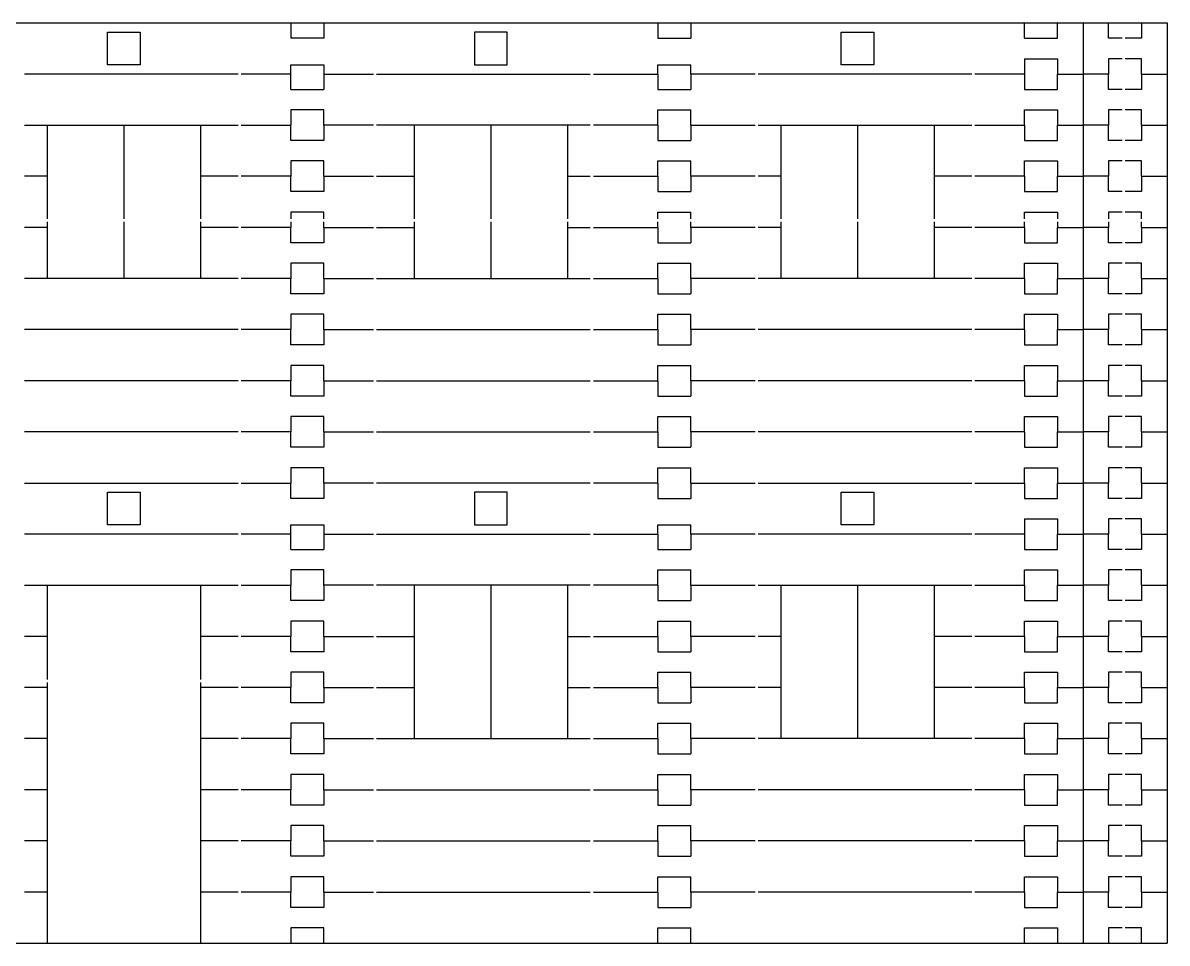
# Model space of a CAD drawing. Extents: x 66 to 306, y 113 to 203.
# Drawn here: x 194.5 to 306.5, y 113.4 to 203.4 of the extents above; entities that cross this region are included whole.
import ezdxf

# ---------------------------------------------------------------- set-up
doc = ezdxf.new("R2010")
doc.units = 0
doc.layers.get('0').update_dxf_attribs({"linetype": 'CONTINUOUS'})

msp = doc.modelspace()

# ---------------------------------------------------------------- linework, layer by layer
for p, q in [((66.46, 203.37), (306.46, 203.37)), ((220.74, 203.37), (220.74, 201.87)), ((223.96, 203.37), (223.96, 201.87)), ((256.63, 203.37), (256.63, 201.87)), ((259.85, 203.37), (259.85, 201.87)), ((292.52, 201.87), (292.52, 203.37)), ((295.74, 201.87), (295.74, 203.37)), ((298.24, 203.37), (298.24, 113.37)), ((300.74, 201.87), (300.74, 203.37)), ((303.96, 203.37), (303.96, 201.87)), ((306.46, 203.37), (306.46, 113.37)), ((202.8, 202.47), (206, 202.47)), ((202.8, 199.27), (202.8, 202.47)), ((206, 202.47), (206, 199.27)), ((223.96, 201.87), (220.74, 201.87)), ((241.89, 202.47), (238.69, 202.47)), ((238.69, 202.47), (238.69, 199.27)), ((241.89, 199.27), (241.89, 202.47)), ((256.63, 201.87), (259.85, 201.87)), ((274.58, 202.47), (277.78, 202.47)), ((274.58, 199.27), (274.58, 202.47)), ((277.78, 202.47), (277.78, 199.27)), ((292.52, 201.87), (295.74, 201.87)), ((302.06, 201.87), (300.74, 201.87)), ((303.96, 201.87), (302.36, 201.87)), ((206, 199.27), (202.8, 199.27)), ((220.74, 196.87), (220.74, 199.27)), ((220.74, 199.27), (223.96, 199.27)), ((223.96, 199.27), (223.96, 196.87)), ((238.69, 199.27), (241.89, 199.27)), ((256.63, 198.37), (256.63, 199.27)), ((256.63, 199.27), (259.85, 199.27)), ((259.85, 198.37), (259.85, 199.27)), ((277.78, 199.27), (274.58, 199.27)), ((292.52, 199.87), (292.52, 196.87)), ((292.52, 199.87), (295.74, 199.87)), ((295.74, 199.87), (295.74, 198.37)), ((300.74, 199.87), (300.74, 198.37)), ((302.06, 199.87), (300.74, 199.87)), ((303.96, 199.87), (302.36, 199.87)), ((303.96, 198.37), (303.96, 199.87)), ((215.57, 198.37), (194.67, 198.37)), ((220.74, 198.37), (215.87, 198.37)), ((223.96, 198.37), (228.83, 198.37)), ((229.13, 198.37), (250.03, 198.37)), ((250.33, 198.37), (256.63, 198.37)), ((256.63, 198.37), (256.63, 196.87)), ((259.85, 198.37), (259.85, 196.87)), ((266.15, 198.37), (259.85, 198.37)), ((287.35, 198.37), (266.45, 198.37)), ((292.52, 198.37), (287.65, 198.37)), ((295.74, 196.87), (295.74, 198.37)), ((295.74, 198.37), (298.24, 198.37)), ((300.74, 198.37), (298.24, 198.37)), ((300.74, 196.87), (300.74, 198.37)), ((303.96, 198.37), (303.96, 196.87)), ((303.96, 198.37), (306.46, 198.37)), ((220.74, 196.87), (223.96, 196.87)), ((256.63, 196.87), (259.85, 196.87)), ((292.52, 196.87), (295.74, 196.87)), ((302.06, 196.87), (300.74, 196.87)), ((303.96, 196.87), (302.36, 196.87)), ((223.96, 194.87), (220.74, 194.87)), ((220.74, 194.87), (220.74, 193.37)), ((223.96, 193.37), (223.96, 194.87)), ((256.63, 193.37), (256.63, 194.87)), ((256.63, 194.87), (259.85, 194.87)), ((259.85, 193.37), (259.85, 194.87)), ((292.52, 193.37), (292.52, 194.87)), ((292.52, 194.87), (295.74, 194.87)), ((295.74, 194.87), (295.74, 193.37)), ((300.74, 194.87), (300.74, 193.37)), ((302.06, 194.87), (300.74, 194.87)), ((303.96, 194.87), (302.36, 194.87)), ((303.96, 193.37), (303.96, 194.87)), ((194.67, 193.37), (215.57, 193.37)), ((196.9, 193.37), (196.9, 184.2)), ((204.4, 193.37), (204.4, 184.2)), ((211.9, 193.37), (211.9, 184.2)), ((215.87, 193.37), (220.74, 193.37)), ((220.74, 191.87), (220.74, 193.37)), ((223.96, 193.37), (223.96, 191.87)), ((228.83, 193.37), (223.96, 193.37)), ((250.03, 193.37), (229.13, 193.37)), ((232.79, 193.37), (232.79, 184.2)), ((240.29, 193.37), (240.29, 184.2)), ((247.79, 193.37), (247.79, 184.2)), ((256.63, 193.37), (250.33, 193.37)), ((256.63, 193.37), (256.63, 191.87)), ((259.85, 193.37), (266.15, 193.37)), ((259.85, 193.37), (259.85, 191.87)), ((266.45, 193.37), (287.35, 193.37)), ((268.68, 193.37), (268.68, 184.2)), ((276.18, 193.37), (276.18, 184.2)), ((283.68, 193.37), (283.68, 184.2)), ((287.65, 193.37), (292.52, 193.37)), ((292.52, 193.37), (292.52, 191.87)), ((295.74, 191.87), (295.74, 193.37)), ((295.74, 193.37), (298.24, 193.37)), ((300.74, 193.37), (298.24, 193.37)), ((300.74, 191.87), (300.74, 193.37)), ((303.96, 193.37), (303.96, 191.87)), ((303.96, 193.37), (306.46, 193.37)), ((223.96, 191.87), (220.74, 191.87)), ((256.63, 191.87), (259.85, 191.87)), ((292.52, 191.87), (295.74, 191.87)), ((302.06, 191.87), (300.74, 191.87)), ((303.96, 191.87), (302.36, 191.87)), ((223.96, 189.87), (220.74, 189.87)), ((220.74, 189.87), (220.74, 188.37)), ((223.96, 188.37), (223.96, 189.87)), ((256.63, 188.37), (256.63, 189.87)), ((256.63, 189.87), (259.85, 189.87)), ((259.85, 188.37), (259.85, 189.87)), ((292.52, 188.37), (292.52, 189.87)), ((292.52, 189.87), (295.74, 189.87)), ((295.74, 189.87), (295.74, 188.37)), ((300.74, 189.87), (300.74, 188.37)), ((302.06, 189.87), (300.74, 189.87)), ((303.96, 189.87), (302.36, 189.87)), ((303.96, 188.37), (303.96, 189.87)), ((196.9, 188.37), (194.67, 188.37)), ((215.57, 188.37), (211.9, 188.37)), ((220.74, 188.37), (215.87, 188.37)), ((220.74, 186.87), (220.74, 188.37)), ((223.96, 188.37), (223.96, 186.87)), ((223.96, 188.37), (228.83, 188.37)), ((229.13, 188.37), (232.79, 188.37)), ((247.79, 188.37), (250.03, 188.37)), ((250.33, 188.37), (256.63, 188.37)), ((256.63, 188.37), (256.63, 186.87)), ((259.85, 188.37), (259.85, 186.87)), ((266.15, 188.37), (259.85, 188.37)), ((268.68, 188.37), (266.45, 188.37)), ((287.35, 188.37), (283.68, 188.37)), ((292.52, 188.37), (287.65, 188.37)), ((292.52, 188.37), (292.52, 186.87)), ((295.74, 186.87), (295.74, 188.37)), ((295.74, 188.37), (298.24, 188.37)), ((300.74, 188.37), (298.24, 188.37)), ((300.74, 186.87), (300.74, 188.37)), ((303.96, 188.37), (303.96, 186.87)), ((303.96, 188.37), (306.46, 188.37)), ((223.96, 186.87), (220.74, 186.87)), ((256.63, 186.87), (259.85, 186.87)), ((292.52, 186.87), (295.74, 186.87)), ((302.06, 186.87), (300.74, 186.87)), ((303.96, 186.87), (302.36, 186.87)), ((223.96, 184.87), (220.74, 184.87)), ((220.74, 184.87), (220.74, 184.2)), ((223.96, 184.2), (223.96, 184.87)), ((256.63, 184.87), (259.85, 184.87)), ((256.63, 184.2), (256.63, 184.87)), ((259.85, 184.2), (259.85, 184.87)), ((292.52, 184.2), (292.52, 184.87)), ((292.52, 184.87), (295.74, 184.87)), ((295.74, 184.87), (295.74, 184.2)), ((300.74, 184.87), (300.74, 184.2)), ((302.06, 184.87), (300.74, 184.87)), ((303.96, 184.87), (302.36, 184.87)), ((303.96, 184.2), (303.96, 184.87)), ((196.9, 183.9), (196.9, 178.37)), ((204.4, 183.9), (204.4, 178.37)), ((211.9, 183.9), (211.9, 178.37)), ((220.74, 183.9), (220.74, 183.37)), ((223.96, 183.37), (223.96, 183.9)), ((232.79, 183.9), (232.79, 178.37)), ((240.29, 183.9), (240.29, 178.37)), ((247.79, 183.9), (247.79, 178.37)), ((256.63, 183.37), (256.63, 183.9)), ((259.85, 183.37), (259.85, 183.9)), ((268.68, 183.9), (268.68, 178.37)), ((276.18, 183.9), (276.18, 178.37)), ((283.68, 183.9), (283.68, 178.37)), ((292.52, 183.37), (292.52, 183.9)), ((295.74, 183.9), (295.74, 183.37)), ((300.74, 183.9), (300.74, 183.37)), ((303.96, 183.37), (303.96, 183.9)), ((196.9, 183.37), (194.67, 183.37)), ((215.57, 183.37), (211.9, 183.37)), ((220.74, 183.37), (215.87, 183.37)), ((220.74, 181.87), (220.74, 183.37)), ((223.96, 183.37), (223.96, 181.87)), ((223.96, 183.37), (228.83, 183.37)), ((229.13, 183.37), (232.79, 183.37)), ((247.79, 183.37), (250.03, 183.37)), ((250.33, 183.37), (256.63, 183.37)), ((256.63, 183.37), (256.63, 181.87)), ((259.85, 183.37), (259.85, 181.87)), ((266.15, 183.37), (259.85, 183.37)), ((268.68, 183.37), (266.45, 183.37)), ((287.35, 183.37), (283.68, 183.37)), ((292.52, 183.37), (287.65, 183.37)), ((292.52, 183.37), (292.52, 181.87)), ((295.74, 181.87), (295.74, 183.37)), ((295.74, 183.37), (298.24, 183.37)), ((300.74, 183.37), (298.24, 183.37)), ((300.74, 181.87), (300.74, 183.37)), ((303.96, 183.37), (303.96, 181.87)), ((303.96, 183.37), (306.46, 183.37)), ((223.96, 181.87), (220.74, 181.87)), ((256.63, 181.87), (259.85, 181.87)), ((292.52, 181.87), (295.74, 181.87)), ((302.06, 181.87), (300.74, 181.87)), ((303.96, 181.87), (302.36, 181.87)), ((223.96, 179.87), (220.74, 179.87)), ((220.74, 179.87), (220.74, 178.37)), ((223.96, 178.37), (223.96, 179.87)), ((256.63, 178.37), (256.63, 179.87)), ((256.63, 179.87), (259.85, 179.87)), ((259.85, 178.37), (259.85, 179.87)), ((292.52, 178.37), (292.52, 179.87)), ((292.52, 179.87), (295.74, 179.87)), ((295.74, 179.87), (295.74, 178.37)), ((300.74, 179.87), (300.74, 178.37)), ((302.06, 179.87), (300.74, 179.87)), ((303.96, 179.87), (302.36, 179.87)), ((303.96, 178.37), (303.96, 179.87)), ((215.57, 178.37), (194.67, 178.37)), ((220.74, 178.37), (215.87, 178.37)), ((220.74, 176.87), (220.74, 178.37)), ((223.96, 178.37), (223.96, 176.87)), ((223.96, 178.37), (228.83, 178.37)), ((229.13, 178.37), (250.03, 178.37)), ((250.33, 178.37), (256.63, 178.37)), ((256.63, 178.37), (256.63, 176.87)), ((259.85, 178.37), (259.85, 176.87)), ((266.15, 178.37), (259.85, 178.37)), ((287.35, 178.37), (266.45, 178.37)), ((292.52, 178.37), (287.65, 178.37)), ((292.52, 178.37), (292.52, 176.87)), ((295.74, 176.87), (295.74, 178.37)), ((295.74, 178.37), (298.24, 178.37)), ((300.74, 178.37), (298.24, 178.37)), ((300.74, 176.87), (300.74, 178.37)), ((303.96, 178.37), (303.96, 176.87)), ((303.96, 178.37), (306.46, 178.37)), ((223.96, 176.87), (220.74, 176.87)), ((256.63, 176.87), (259.85, 176.87)), ((292.52, 176.87), (295.74, 176.87)), ((302.06, 176.87), (300.74, 176.87)), ((303.96, 176.87), (302.36, 176.87)), ((223.96, 174.87), (220.74, 174.87)), ((220.74, 174.87), (220.74, 173.37)), ((223.96, 173.37), (223.96, 174.87)), ((256.63, 173.37), (256.63, 174.87)), ((256.63, 174.87), (259.85, 174.87)), ((259.85, 173.37), (259.85, 174.87)), ((292.52, 173.37), (292.52, 174.87)), ((292.52, 174.87), (295.74, 174.87)), ((295.74, 174.87), (295.74, 173.37)), ((300.74, 174.87), (300.74, 173.37)), ((302.06, 174.87), (300.74, 174.87)), ((303.96, 174.87), (302.36, 174.87)), ((303.96, 173.37), (303.96, 174.87)), ((215.57, 173.37), (194.67, 173.37)), ((220.74, 173.37), (215.87, 173.37)), ((220.74, 171.87), (220.74, 173.37)), ((223.96, 173.37), (223.96, 171.87)), ((223.96, 173.37), (228.83, 173.37)), ((229.13, 173.37), (250.03, 173.37)), ((250.33, 173.37), (256.63, 173.37)), ((256.63, 173.37), (256.63, 171.87)), ((259.85, 173.37), (259.85, 171.87)), ((266.15, 173.37), (259.85, 173.37)), ((287.35, 173.37), (266.45, 173.37)), ((292.52, 173.37), (287.65, 173.37)), ((292.52, 173.37), (292.52, 171.87)), ((295.74, 171.87), (295.74, 173.37)), ((295.74, 173.37), (298.24, 173.37)), ((300.74, 173.37), (298.24, 173.37)), ((300.74, 171.87), (300.74, 173.37)), ((303.96, 173.37), (303.96, 171.87)), ((303.96, 173.37), (306.46, 173.37)), ((223.96, 171.87), (220.74, 171.87)), ((256.63, 171.87), (259.85, 171.87)), ((292.52, 171.87), (295.74, 171.87)), ((302.06, 171.87), (300.74, 171.87)), ((303.96, 171.87), (302.36, 171.87)), ((223.96, 169.87), (220.74, 169.87)), ((220.74, 169.87), (220.74, 168.37)), ((223.96, 168.37), (223.96, 169.87)), ((256.63, 168.37), (256.63, 169.87)), ((256.63, 169.87), (259.85, 169.87)), ((259.85, 168.37), (259.85, 169.87)), ((292.52, 168.37), (292.52, 169.87)), ((292.52, 169.87), (295.74, 169.87)), ((295.74, 169.87), (295.74, 168.37)), ((300.74, 169.87), (300.74, 168.37)), ((302.06, 169.87), (300.74, 169.87)), ((303.96, 169.87), (302.36, 169.87)), ((303.96, 168.37), (303.96, 169.87)), ((215.57, 168.37), (194.67, 168.37)), ((220.74, 168.37), (215.87, 168.37)), ((220.74, 166.87), (220.74, 168.37)), ((223.96, 168.37), (223.96, 166.87)), ((223.96, 168.37), (228.83, 168.37)), ((229.13, 168.37), (250.03, 168.37)), ((250.33, 168.37), (256.63, 168.37)), ((256.63, 168.37), (256.63, 166.87)), ((259.85, 168.37), (259.85, 166.87)), ((266.15, 168.37), (259.85, 168.37)), ((287.35, 168.37), (266.45, 168.37)), ((292.52, 168.37), (287.65, 168.37)), ((292.52, 168.37), (292.52, 166.87)), ((295.74, 166.87), (295.74, 168.37)), ((295.74, 168.37), (298.24, 168.37)), ((300.74, 168.37), (298.24, 168.37)), ((300.74, 166.87), (300.74, 168.37)), ((303.96, 168.37), (303.96, 166.87)), ((303.96, 168.37), (306.46, 168.37)), ((223.96, 166.87), (220.74, 166.87)), ((256.63, 166.87), (259.85, 166.87)), ((292.52, 166.87), (295.74, 166.87)), ((302.06, 166.87), (300.74, 166.87)), ((303.96, 166.87), (302.36, 166.87)), ((223.96, 164.87), (220.74, 164.87)), ((220.74, 164.87), (220.74, 163.37)), ((223.96, 163.37), (223.96, 164.87)), ((256.63, 163.37), (256.63, 164.87)), ((256.63, 164.87), (259.85, 164.87)), ((259.85, 163.37), (259.85, 164.87)), ((292.52, 163.37), (292.52, 164.87)), ((292.52, 164.87), (295.74, 164.87)), ((295.74, 164.87), (295.74, 163.37)), ((300.74, 164.87), (300.74, 163.37)), ((302.06, 164.87), (300.74, 164.87)), ((303.96, 164.87), (302.36, 164.87)), ((303.96, 163.37), (303.96, 164.87)), ((215.57, 163.37), (194.67, 163.37)), ((220.74, 163.37), (215.87, 163.37)), ((220.74, 161.87), (220.74, 163.37)), ((223.96, 163.37), (223.96, 161.87)), ((223.96, 163.37), (228.83, 163.37)), ((229.13, 163.37), (250.03, 163.37)), ((250.33, 163.37), (256.63, 163.37)), ((256.63, 163.37), (256.63, 161.87)), ((259.85, 163.37), (259.85, 161.87)), ((266.15, 163.37), (259.85, 163.37)), ((287.35, 163.37), (266.45, 163.37)), ((292.52, 163.37), (287.65, 163.37)), ((292.52, 163.37), (292.52, 161.87)), ((295.74, 161.87), (295.74, 163.37)), ((295.74, 163.37), (298.24, 163.37)), ((300.74, 163.37), (298.24, 163.37)), ((300.74, 161.87), (300.74, 163.37)), ((303.96, 163.37), (303.96, 161.87)), ((303.96, 163.37), (306.46, 163.37)), ((223.96, 161.87), (220.74, 161.87)), ((256.63, 161.87), (259.85, 161.87)), ((292.52, 161.87), (295.74, 161.87)), ((302.06, 161.87), (300.74, 161.87)), ((303.96, 161.87), (302.36, 161.87)), ((223.96, 159.87), (220.74, 159.87)), ((220.74, 159.87), (220.74, 158.37)), ((223.96, 158.37), (223.96, 159.87)), ((256.63, 158.37), (256.63, 159.87)), ((256.63, 159.87), (259.85, 159.87)), ((259.85, 158.37), (259.85, 159.87)), ((292.52, 158.37), (292.52, 159.87)), ((292.52, 159.87), (295.74, 159.87)), ((295.74, 159.87), (295.74, 158.37)), ((300.74, 159.87), (300.74, 158.37)), ((302.06, 159.87), (300.74, 159.87)), ((303.96, 159.87), (302.36, 159.87)), ((303.96, 158.37), (303.96, 159.87)), ((194.67, 158.37), (215.57, 158.37)), ((215.87, 158.37), (220.74, 158.37)), ((220.74, 156.87), (220.74, 158.37)), ((223.96, 158.37), (223.96, 156.87)), ((228.83, 158.37), (223.96, 158.37)), ((250.03, 158.37), (229.13, 158.37)), ((256.63, 158.37), (250.33, 158.37)), ((256.63, 158.37), (256.63, 156.87)), ((259.85, 158.37), (266.15, 158.37)), ((259.85, 158.37), (259.85, 156.87)), ((266.45, 158.37), (287.35, 158.37)), ((287.65, 158.37), (292.52, 158.37)), ((292.52, 158.37), (292.52, 156.87)), ((295.74, 158.37), (298.24, 158.37)), ((295.74, 156.87), (295.74, 158.37)), ((300.74, 158.37), (298.24, 158.37)), ((300.74, 156.87), (300.74, 158.37)), ((303.96, 158.37), (303.96, 156.87)), ((303.96, 158.37), (306.46, 158.37)), ((202.8, 157.47), (206, 157.47)), ((202.8, 154.27), (202.8, 157.47)), ((206, 157.47), (206, 154.27)), ((223.96, 156.87), (220.74, 156.87)), ((241.89, 157.47), (238.69, 157.47)), ((238.69, 157.47), (238.69, 154.27)), ((241.89, 154.27), (241.89, 157.47)), ((256.63, 156.87), (259.85, 156.87)), ((274.58, 157.47), (277.78, 157.47)), ((274.58, 154.27), (274.58, 157.47)), ((277.78, 157.47), (277.78, 154.27)), ((292.52, 156.87), (295.74, 156.87)), ((302.06, 156.87), (300.74, 156.87)), ((303.96, 156.87), (302.36, 156.87)), ((292.52, 154.87), (292.52, 151.87)), ((292.52, 154.87), (295.74, 154.87)), ((295.74, 154.87), (295.74, 153.37)), ((300.74, 154.87), (300.74, 153.37)), ((302.06, 154.87), (300.74, 154.87)), ((303.96, 154.87), (302.36, 154.87)), ((303.96, 153.37), (303.96, 154.87)), ((215.57, 153.37), (194.67, 153.37)), ((206, 154.27), (202.8, 154.27)), ((220.74, 153.37), (215.87, 153.37)), ((220.74, 151.87), (220.74, 154.27)), ((220.74, 154.27), (223.96, 154.27)), ((223.96, 154.27), (223.96, 151.87)), ((223.96, 153.37), (228.83, 153.37)), ((229.13, 153.37), (250.03, 153.37)), ((238.69, 154.27), (241.89, 154.27)), ((250.33, 153.37), (256.63, 153.37)), ((256.63, 153.37), (256.63, 154.27)), ((256.63, 154.27), (259.85, 154.27)), ((256.63, 153.37), (256.63, 151.87)), ((259.85, 153.37), (259.85, 154.27)), ((259.85, 153.37), (259.85, 151.87)), ((266.15, 153.37), (259.85, 153.37)), ((287.35, 153.37), (266.45, 153.37)), ((277.78, 154.27), (274.58, 154.27)), ((292.52, 153.37), (287.65, 153.37)), ((295.74, 151.87), (295.74, 153.37)), ((295.74, 153.37), (298.24, 153.37)), ((300.74, 153.37), (298.24, 153.37)), ((300.74, 151.87), (300.74, 153.37)), ((303.96, 153.37), (303.96, 151.87)), ((303.96, 153.37), (306.46, 153.37)), ((220.74, 151.87), (223.96, 151.87)), ((256.63, 151.87), (259.85, 151.87)), ((292.52, 151.87), (295.74, 151.87)), ((302.06, 151.87), (300.74, 151.87)), ((303.96, 151.87), (302.36, 151.87)), ((223.96, 149.87), (220.74, 149.87)), ((220.74, 149.87), (220.74, 148.37)), ((223.96, 148.37), (223.96, 149.87)), ((256.63, 148.37), (256.63, 149.87)), ((256.63, 149.87), (259.85, 149.87)), ((259.85, 148.37), (259.85, 149.87)), ((292.52, 148.37), (292.52, 149.87)), ((292.52, 149.87), (295.74, 149.87)), ((295.74, 149.87), (295.74, 148.37)), ((300.74, 149.87), (300.74, 148.37)), ((302.06, 149.87), (300.74, 149.87)), ((303.96, 149.87), (302.36, 149.87)), ((303.96, 148.37), (303.96, 149.87)), ((194.67, 148.37), (215.57, 148.37)), ((196.9, 148.37), (196.9, 139.15)), ((211.9, 148.37), (211.9, 139.15)), ((215.87, 148.37), (220.74, 148.37)), ((220.74, 146.87), (220.74, 148.37)), ((223.96, 148.37), (223.96, 146.87)), ((228.83, 148.37), (223.96, 148.37)), ((250.03, 148.37), (229.13, 148.37)), ((232.79, 148.37), (232.79, 133.37)), ((240.29, 148.37), (240.29, 133.37)), ((247.79, 148.37), (247.79, 133.37)), ((256.63, 148.37), (250.33, 148.37)), ((256.63, 148.37), (256.63, 146.87)), ((259.85, 148.37), (266.15, 148.37)), ((259.85, 148.37), (259.85, 146.87)), ((266.45, 148.37), (287.35, 148.37)), ((268.68, 148.37), (268.68, 133.37)), ((276.18, 148.37), (276.18, 133.37)), ((283.68, 148.37), (283.68, 133.37)), ((287.65, 148.37), (292.52, 148.37)), ((292.52, 148.37), (292.52, 146.87)), ((295.74, 146.87), (295.74, 148.37)), ((295.74, 148.37), (298.24, 148.37)), ((300.74, 148.37), (298.24, 148.37)), ((300.74, 146.87), (300.74, 148.37)), ((303.96, 148.37), (303.96, 146.87)), ((303.96, 148.37), (306.46, 148.37)), ((223.96, 146.87), (220.74, 146.87)), ((256.63, 146.87), (259.85, 146.87)), ((292.52, 146.87), (295.74, 146.87)), ((302.06, 146.87), (300.74, 146.87)), ((303.96, 146.87), (302.36, 146.87)), ((223.96, 144.87), (220.74, 144.87)), ((220.74, 144.87), (220.74, 143.37)), ((223.96, 143.37), (223.96, 144.87)), ((256.63, 143.37), (256.63, 144.87)), ((256.63, 144.87), (259.85, 144.87)), ((259.85, 143.37), (259.85, 144.87)), ((292.52, 143.37), (292.52, 144.87)), ((292.52, 144.87), (295.74, 144.87)), ((295.74, 144.87), (295.74, 143.37)), ((300.74, 144.87), (300.74, 143.37)), ((302.06, 144.87), (300.74, 144.87)), ((303.96, 144.87), (302.36, 144.87)), ((303.96, 143.37), (303.96, 144.87)), ((196.9, 143.37), (194.67, 143.37)), ((215.57, 143.37), (211.9, 143.37)), ((220.74, 143.37), (215.87, 143.37)), ((220.74, 141.87), (220.74, 143.37)), ((223.96, 143.37), (223.96, 141.87)), ((223.96, 143.37), (228.83, 143.37)), ((229.13, 143.37), (232.79, 143.37)), ((247.79, 143.37), (250.03, 143.37)), ((250.33, 143.37), (256.63, 143.37)), ((256.63, 143.37), (256.63, 141.87)), ((259.85, 143.37), (259.85, 141.87)), ((266.15, 143.37), (259.85, 143.37)), ((268.68, 143.37), (266.45, 143.37)), ((287.35, 143.37), (283.68, 143.37)), ((292.52, 143.37), (287.65, 143.37)), ((292.52, 143.37), (292.52, 141.87)), ((295.74, 141.87), (295.74, 143.37)), ((295.74, 143.37), (298.24, 143.37)), ((300.74, 143.37), (298.24, 143.37)), ((300.74, 141.87), (300.74, 143.37)), ((303.96, 143.37), (303.96, 141.87)), ((303.96, 143.37), (306.46, 143.37)), ((223.96, 141.87), (220.74, 141.87)), ((256.63, 141.87), (259.85, 141.87)), ((292.52, 141.87), (295.74, 141.87)), ((302.06, 141.87), (300.74, 141.87)), ((303.96, 141.87), (302.36, 141.87)), ((196.9, 138.85), (196.9, 113.37)), ((211.9, 138.85), (211.9, 113.37)), ((223.96, 139.87), (220.74, 139.87)), ((220.74, 139.87), (220.74, 138.37)), ((223.96, 138.37), (223.96, 139.87)), ((256.63, 138.37), (256.63, 139.87)), ((256.63, 139.87), (259.85, 139.87)), ((259.85, 138.37), (259.85, 139.87)), ((292.52, 138.37), (292.52, 139.87)), ((292.52, 139.87), (295.74, 139.87)), ((295.74, 139.87), (295.74, 138.37)), ((300.74, 139.87), (300.74, 138.37)), ((302.06, 139.87), (300.74, 139.87)), ((303.96, 139.87), (302.36, 139.87)), ((303.96, 138.37), (303.96, 139.87)), ((196.9, 138.37), (194.67, 138.37)), ((215.57, 138.37), (211.9, 138.37)), ((220.74, 138.37), (215.87, 138.37)), ((220.74, 136.87), (220.74, 138.37)), ((223.96, 138.37), (223.96, 136.87)), ((223.96, 138.37), (228.83, 138.37)), ((229.13, 138.37), (232.79, 138.37)), ((247.79, 138.37), (250.03, 138.37)), ((250.33, 138.37), (256.63, 138.37)), ((256.63, 138.37), (256.63, 136.87)), ((259.85, 138.37), (259.85, 136.87)), ((266.15, 138.37), (259.85, 138.37)), ((268.68, 138.37), (266.45, 138.37)), ((287.35, 138.37), (283.68, 138.37)), ((292.52, 138.37), (287.65, 138.37)), ((292.52, 138.37), (292.52, 136.87)), ((295.74, 136.87), (295.74, 138.37)), ((295.74, 138.37), (298.24, 138.37)), ((300.74, 138.37), (298.24, 138.37)), ((300.74, 136.87), (300.74, 138.37)), ((303.96, 138.37), (303.96, 136.87)), ((303.96, 138.37), (306.46, 138.37)), ((223.96, 136.87), (220.74, 136.87)), ((256.63, 136.87), (259.85, 136.87)), ((292.52, 136.87), (295.74, 136.87)), ((302.06, 136.87), (300.74, 136.87)), ((303.96, 136.87), (302.36, 136.87)), ((223.96, 134.87), (220.74, 134.87)), ((220.74, 134.87), (220.74, 133.37)), ((223.96, 133.37), (223.96, 134.87)), ((256.63, 133.37), (256.63, 134.87)), ((256.63, 134.87), (259.85, 134.87)), ((259.85, 133.37), (259.85, 134.87)), ((292.52, 133.37), (292.52, 134.87)), ((292.52, 134.87), (295.74, 134.87)), ((295.74, 134.87), (295.74, 133.37)), ((300.74, 134.87), (300.74, 133.37)), ((302.06, 134.87), (300.74, 134.87)), ((303.96, 134.87), (302.36, 134.87)), ((303.96, 133.37), (303.96, 134.87)), ((196.9, 133.37), (194.67, 133.37)), ((215.57, 133.37), (211.9, 133.37)), ((220.74, 133.37), (215.87, 133.37)), ((220.74, 131.87), (220.74, 133.37)), ((223.96, 133.37), (223.96, 131.87)), ((223.96, 133.37), (228.83, 133.37)), ((229.13, 133.37), (250.03, 133.37)), ((250.33, 133.37), (256.63, 133.37)), ((256.63, 133.37), (256.63, 131.87)), ((259.85, 133.37), (259.85, 131.87)), ((266.15, 133.37), (259.85, 133.37)), ((287.35, 133.37), (266.45, 133.37)), ((292.52, 133.37), (287.65, 133.37)), ((292.52, 133.37), (292.52, 131.87)), ((295.74, 131.87), (295.74, 133.37)), ((295.74, 133.37), (298.24, 133.37)), ((300.74, 133.37), (298.24, 133.37)), ((300.74, 131.87), (300.74, 133.37)), ((303.96, 133.37), (303.96, 131.87)), ((303.96, 133.37), (306.46, 133.37)), ((223.96, 131.87), (220.74, 131.87)), ((256.63, 131.87), (259.85, 131.87)), ((292.52, 131.87), (295.74, 131.87)), ((302.06, 131.87), (300.74, 131.87)), ((303.96, 131.87), (302.36, 131.87)), ((223.96, 129.87), (220.74, 129.87)), ((220.74, 129.87), (220.74, 128.37)), ((223.96, 128.37), (223.96, 129.87)), ((256.63, 128.37), (256.63, 129.87)), ((256.63, 129.87), (259.85, 129.87)), ((259.85, 128.37), (259.85, 129.87)), ((292.52, 128.37), (292.52, 129.87)), ((292.52, 129.87), (295.74, 129.87)), ((295.74, 129.87), (295.74, 128.37)), ((300.74, 129.87), (300.74, 128.37)), ((302.06, 129.87), (300.74, 129.87)), ((303.96, 129.87), (302.36, 129.87)), ((303.96, 128.37), (303.96, 129.87)), ((196.9, 128.37), (194.67, 128.37)), ((215.57, 128.37), (211.9, 128.37)), ((220.74, 128.37), (215.87, 128.37)), ((220.74, 126.87), (220.74, 128.37)), ((223.96, 128.37), (223.96, 126.87)), ((223.96, 128.37), (228.83, 128.37)), ((229.13, 128.37), (250.03, 128.37)), ((250.33, 128.37), (256.63, 128.37)), ((256.63, 128.37), (256.63, 126.87)), ((259.85, 128.37), (259.85, 126.87)), ((266.15, 128.37), (259.85, 128.37)), ((287.35, 128.37), (266.45, 128.37)), ((292.52, 128.37), (287.65, 128.37)), ((292.52, 128.37), (292.52, 126.87)), ((295.74, 126.87), (295.74, 128.37)), ((295.74, 128.37), (298.24, 128.37)), ((300.74, 128.37), (298.24, 128.37)), ((300.74, 126.87), (300.74, 128.37)), ((303.96, 128.37), (303.96, 126.87)), ((303.96, 128.37), (306.46, 128.37)), ((223.96, 126.87), (220.74, 126.87)), ((256.63, 126.87), (259.85, 126.87)), ((292.52, 126.87), (295.74, 126.87)), ((302.06, 126.87), (300.74, 126.87)), ((303.96, 126.87), (302.36, 126.87)), ((223.96, 124.87), (220.74, 124.87)), ((220.74, 124.87), (220.74, 123.37)), ((223.96, 123.37), (223.96, 124.87)), ((256.63, 123.37), (256.63, 124.87)), ((256.63, 124.87), (259.85, 124.87)), ((259.85, 123.37), (259.85, 124.87)), ((292.52, 123.37), (292.52, 124.87)), ((292.52, 124.87), (295.74, 124.87)), ((295.74, 124.87), (295.74, 123.37)), ((300.74, 124.87), (300.74, 123.37)), ((302.06, 124.87), (300.74, 124.87)), ((303.96, 124.87), (302.36, 124.87)), ((303.96, 123.37), (303.96, 124.87)), ((196.9, 123.37), (194.67, 123.37)), ((215.57, 123.37), (211.9, 123.37)), ((220.74, 123.37), (215.87, 123.37)), ((220.74, 121.87), (220.74, 123.37)), ((223.96, 123.37), (223.96, 121.87)), ((223.96, 123.37), (228.83, 123.37)), ((229.13, 123.37), (250.03, 123.37)), ((250.33, 123.37), (256.63, 123.37)), ((256.63, 123.37), (256.63, 121.87)), ((259.85, 123.37), (259.85, 121.87)), ((266.15, 123.37), (259.85, 123.37)), ((287.35, 123.37), (266.45, 123.37)), ((292.52, 123.37), (287.65, 123.37)), ((292.52, 123.37), (292.52, 121.87)), ((295.74, 121.87), (295.74, 123.37)), ((295.74, 123.37), (298.24, 123.37)), ((300.74, 123.37), (298.24, 123.37)), ((300.74, 121.87), (300.74, 123.37)), ((303.96, 123.37), (303.96, 121.87)), ((303.96, 123.37), (306.46, 123.37)), ((223.96, 121.87), (220.74, 121.87)), ((256.63, 121.87), (259.85, 121.87)), ((292.52, 121.87), (295.74, 121.87)), ((302.06, 121.87), (300.74, 121.87)), ((303.96, 121.87), (302.36, 121.87)), ((223.96, 119.87), (220.74, 119.87)), ((220.74, 119.87), (220.74, 118.37)), ((223.96, 118.37), (223.96, 119.87)), ((256.63, 118.37), (256.63, 119.87)), ((256.63, 119.87), (259.85, 119.87)), ((259.85, 118.37), (259.85, 119.87)), ((292.52, 118.37), (292.52, 119.87)), ((292.52, 119.87), (295.74, 119.87)), ((295.74, 119.87), (295.74, 118.37)), ((300.74, 119.87), (300.74, 118.37)), ((302.06, 119.87), (300.74, 119.87)), ((303.96, 119.87), (302.36, 119.87)), ((303.96, 118.37), (303.96, 119.87)), ((196.9, 118.37), (194.67, 118.37)), ((215.57, 118.37), (211.9, 118.37)), ((220.74, 118.37), (215.87, 118.37)), ((220.74, 116.87), (220.74, 118.37)), ((223.96, 118.37), (223.96, 116.87)), ((223.96, 118.37), (228.83, 118.37)), ((229.13, 118.37), (250.03, 118.37)), ((250.33, 118.37), (256.63, 118.37)), ((256.63, 118.37), (256.63, 116.87)), ((259.85, 118.37), (259.85, 116.87)), ((266.15, 118.37), (259.85, 118.37)), ((287.35, 118.37), (266.45, 118.37)), ((292.52, 118.37), (287.65, 118.37)), ((292.52, 118.37), (292.52, 116.87)), ((295.74, 116.87), (295.74, 118.37)), ((295.74, 118.37), (298.24, 118.37)), ((300.74, 118.37), (298.24, 118.37)), ((300.74, 116.87), (300.74, 118.37)), ((303.96, 118.37), (303.96, 116.87)), ((303.96, 118.37), (306.46, 118.37)), ((223.96, 116.87), (220.74, 116.87)), ((256.63, 116.87), (259.85, 116.87)), ((292.52, 116.87), (295.74, 116.87)), ((302.06, 116.87), (300.74, 116.87)), ((303.96, 116.87), (302.36, 116.87)), ((223.96, 114.87), (220.74, 114.87)), ((220.74, 114.87), (220.74, 113.37)), ((223.96, 113.37), (223.96, 114.87)), ((256.63, 113.37), (256.63, 114.87)), ((256.63, 114.87), (259.85, 114.87)), ((259.85, 113.37), (259.85, 114.87)), ((292.52, 113.37), (292.52, 114.87)), ((292.52, 114.87), (295.74, 114.87)), ((295.74, 114.87), (295.74, 113.37)), ((300.74, 114.87), (300.74, 113.37)), ((302.06, 114.87), (300.74, 114.87)), ((303.96, 114.87), (302.36, 114.87)), ((303.96, 113.37), (303.96, 114.87)), ((66.46, 113.37), (306.46, 113.37))]:
    msp.add_line(p, q)

doc.saveas('drawing.dxf')
